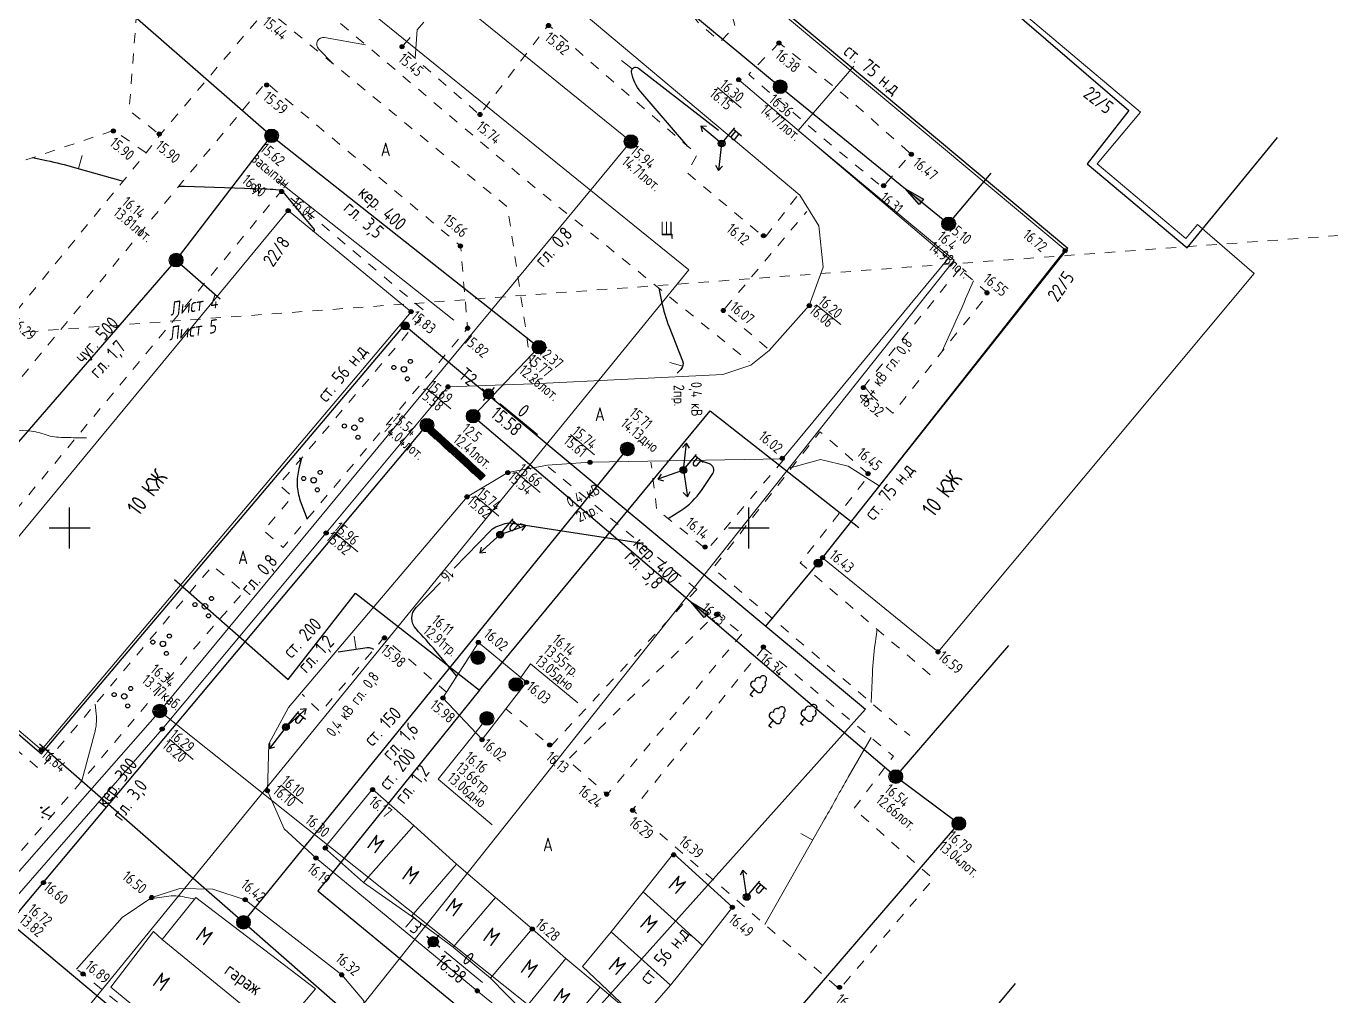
# Model space of a CAD drawing. Header units: metres. Extents: x -2 to 4153, y 0 to 2058.
# Drawn here: x 2688.8 to 2784.9, y 1821.8 to 1893.2 of the extents above; entities that cross this region are included whole.
import ezdxf
from ezdxf.enums import TextEntityAlignment as Align

# ---------------------------------------------------------------- set-up
doc = ezdxf.new("R2010")
doc.units = ezdxf.units.M
doc.linetypes.add('g5_01_5x1_5', pattern=[1.5, 0.75, -0.75])
for name, color, linetype, transparency in [('01_Геодезические пункты', 7, 'Continuous', 0.65), ('02_Сетка', 7, 'Continuous', 0.65), ('03_Здания и строения', 7, 'Continuous', 0.65), ('06_Инженерно-технические сооружения', 7, 'Continuous', 0.65), ('07_Объекты электропередачи', 7, 'Continuous', 0.65), ('10_Границы покрытий и угодий', 7, 'Continuous', 0.65), ('13_Растительность', 7, 'Continuous', 0.65), ('19_Горизонтали', 7, 'Continuous', 0.65), ('30_Канализация', 7, 'Continuous', 0.65), ('31_Водопровод', 7, 'Continuous', 0.65), ('32_Теплосеть', 7, 'Continuous', 0.65), ('33_Газопровод', 7, 'Continuous', 0.65), ('35_Телефон', 7, 'Continuous', 0.65), ('37_Кабель низкого напряжения', 7, 'Continuous', 0.65), ('44_Крышки колодцев', 7, 'Continuous', 0.65), ('61_Отметки высоты поверхности', 7, 'Continuous', 0.65)]:
    doc.layers.add(name, color=color, linetype=linetype, transparency=transparency)
doc.layers.add('rastr', color=7, linetype='Continuous')
doc.styles.add('LIKE11', font='GOST_0.TTF')
doc.styles.add('LIKE14', font='GOST_0.TTF')
doc.styles.add('LIKE17', font='GOST_0.TTF')
doc.styles.add('LIKE32', font='GOST_0.TTF')
doc.styles.add('LIKE36', font='GOST_0.TTF')
doc.styles.add('Line_GUGK', font='GOST_0.TTF')
doc.styles.add('pragmai.shx', font='GOST_0.TTF')
doc.styles.get("Standard").update_dxf_attribs({"font": '', "oblique": 15})
doc.styles.get('Standard').set_extended_font_data('GOST_type_A')
doc.linetypes.add('g5_119_3', pattern='A,4,-1,[31,GUGK_2005.shx,S=0.1,R=0,X=0,Y=0],4,[31,GUGK_2005.shx,S=0.1,R=180,X=0,Y=0],-1', length=10)
doc.linetypes.add('g5_121_g', pattern='A,4,-0.4,["Г",Line_GUGK,S=1,R=0,X=0,Y=-0.5],-1.2,12', length=17.6)
doc.linetypes.add('g5_121_t', pattern='A,4,-0.4,["Т",Line_GUGK,S=1,R=0,X=0,Y=-0.5],-1.2,12', length=17.6)
doc.linetypes.add('g5_122_g', pattern='A,1,-1,1.5,-0.4,["Г",Line_GUGK,S=1,R=0,X=0,Y=-0.5],-1.5,1.5,-1,4,-1,4,-1,3', length=20.9)
doc.linetypes.add('g5_122_k', pattern='A,1,-1,1.5,-0.4,["К",Line_GUGK,S=1,R=0,X=0,Y=-0.5],-1.5,1.5,-1,4,-1,4,-1,3', length=20.9)
doc.linetypes.add('g5_122_kl', pattern='A,1,-1,1.5,-0.4,["Кл",Line_GUGK,S=1,R=0,X=0,Y=-0.5],-2.4,1.5,-1,4,-1,4,-1,3', length=21.8)
doc.linetypes.add('g5_122_t', pattern='A,1,-1,1.5,-0.4,["Т",Line_GUGK,S=1,R=0,X=0,Y=-0.5],-1.5,1.5,-1,4,-1,4,-1,3', length=20.9)
doc.linetypes.add('g5_122_v', pattern='A,1,-1,1.5,-0.4,["В",Line_GUGK,S=1,R=0,X=0,Y=-0.5],-1.5,1.5,-1,4,-1,4,-1,3', length=20.9)
doc.linetypes.add('g5_133_t', pattern='A,2,[27,GUGK_2005.shx,S=0.4,R=0,X=0,Y=0],2,-1,2,[27,GUGK_2005.shx,S=0.4,R=0,X=0,Y=0],2,-1,2,[27,GUGK_2005.shx,S=0.4,R=0,X=0,Y=0],2,-0.1,["V",Line_GUGK,S=1,R=0,X=0,Y=-0.5],-1', length=15.1)
doc.linetypes.add('g5_386_1', pattern='A,0,-0.75,[39,GUGK_2005.shx,S=0.5,R=0,X=0.55,Y=0],-0.75', length=1.5)

# ---------------------------------------------------------------- blocks, each defined once
blk = doc.blocks.new('g5_115_1')
at = {"color": 0}
for points in [[(0, 0), (2, 0)], [(1.647, -0.252), (2, 0), (1.647, 0.252)]]:
    blk.add_lwpolyline(points, dxfattribs=at)
blk = doc.blocks.new('g5_416')
at = {"color": 0}
blk.add_lwpolyline([(0.362, 0.6), (0, 0), (-0.362, 0.6)], dxfattribs=at)
for centre in [(-0.362, 0), (0.362, 0)]:
    blk.add_circle(centre, 0.0375, dxfattribs=at)
blk = doc.blocks.new('g5_117kb')
h = blk.add_hatch(color=255)
h.paths.add_polyline_path([(0.037, 0.037), (0.461, 0.037, 0.367426), (0.037, 0.461)])
h.paths.add_polyline_path([(-0.038, 0.461, 0.367426), (-0.461, 0.037), (-0.038, 0.037)])
h.paths.add_polyline_path([(-0.038, -0.038), (-0.461, -0.038, 0.367426), (-0.038, -0.461)])
h.paths.add_polyline_path([(0.037, -0.461, 0.367426), (0.461, -0.038), (0.037, -0.038)])
at = {"color": 0}
for points in [[(-0.5, 0), (0.5, 0)], [(0, 0.5), (0, -0.5)]]:
    blk.add_lwpolyline(points, dxfattribs=at)
blk.add_circle((0, 0), 0.5, dxfattribs=at)
blk = doc.blocks.new('g5_330')
blk.add_hatch(color=0).paths.add_polyline_path([(0.15, 0, 1), (-0.15, 0, 1)])
at = {"color": 0}
blk.add_circle((0, 0), 0.15, dxfattribs=at)
blk = doc.blocks.new('g5_117sv')
h = blk.add_hatch(color=255)
h.paths.add_polyline_path([(-0.038, 0.461, 0.390634), (-0.463, 0, 0.11106), (-0.418, -0.198), (-0.038, 0.022)])
h.paths.add_polyline_path([(0.037, 0.022), (0.418, -0.198, 0.11106), (0.463, 0, 0.390634), (0.037, 0.461)])
h.paths.add_polyline_path([(-0.38, -0.263, 0.524447), (0.38, -0.263), (0, -0.043)])
at = {"color": 0}
for points in [[(0, 0.5), (0, 0)], [(0, 0), (-0.433, -0.25)], [(0.433, -0.25), (0, 0)]]:
    blk.add_lwpolyline(points, dxfattribs=at)
blk.add_circle((0, 0), 0.5, dxfattribs=at)
blk = doc.blocks.new('g5_121_7c')
h = blk.add_hatch(color=0)
edge = h.paths.add_edge_path()
edge.add_arc((0, 0), 0.3, 0, 360)
at = {"color": 0}
blk.add_circle((0, 0), 0.3, dxfattribs=at)
blk = doc.blocks.new('g5_110_1c')
h = blk.add_hatch(color=255)
edge = h.paths.add_edge_path()
edge.add_arc((0, 0), 0.212, 0, 360)
edge = h.paths.add_edge_path(flags=16)
edge.add_arc((0, 0), 0.0975, 0, 360)
h = blk.add_hatch(color=0)
edge = h.paths.add_edge_path()
edge.add_arc((0, 0), 0.06, 0, 360)
at = {"color": 0}
for p, q in [((0, 0.25), (0, 1.5)), ((0, 1.375), (0.75, 1.375))]:
    blk.add_line(p, q, dxfattribs=at)
blk.add_lwpolyline([(0.2, 1.375), (0.2, 0.932, 1.040016), (0.55, 0.932), (0.55, 1.375)], format="xyb", dxfattribs=at)
for radius in [0.25, 0.06]:
    blk.add_circle((0, 0), radius, dxfattribs=at)
blk = doc.blocks.new('g5_394')
at = {"color": 0}
for centre, radius in [((0, 0), 0.2), ((0, 0.75), 0.15), ((-0.65, -0.375), 0.15), ((0.65, -0.375), 0.15)]:
    blk.add_circle(centre, radius, dxfattribs=at)
blk = doc.blocks.new('g5_005_1')
h = blk.add_hatch(color=255)
edge = h.paths.add_edge_path()
edge.add_arc((0, 0), 0.338, 0, 360)
edge = h.paths.add_edge_path(flags=16)
edge.add_arc((0, 0), 0.1, 0, 360)
at = {"color": 0}
for p, q in [((-0.625, 0), (-0.375, 0)), ((0, 0.625), (0, 0.375)), ((0.375, 0), (0.625, 0)), ((0, -0.375), (0, -0.625))]:
    blk.add_line(p, q, dxfattribs=at)
for radius in [0.375, 0.0625]:
    blk.add_circle((0, 0), radius, dxfattribs=at)
blk = doc.blocks.new('g5_122_3')
blk.add_hatch(color=0).paths.add_polyline_path([(0, -0.25), (0, 0.25), (1.5, 0)])
at = {"color": 0}
blk.add_lwpolyline([(0, -0.25), (0, 0.25), (1.5, 0), (0, -0.25)], dxfattribs=at)
blk = doc.blocks.new('g5_117v')
h = blk.add_hatch(color=255)
h.paths.add_polyline_path([(-0.461, 0.037), (0.461, 0.037, 0.921954)])
h.paths.add_polyline_path([(0.461, -0.037), (-0.461, -0.037, 0.921954)])
at = {"color": 0}
blk.add_line((-0.5, 0), (0.5, 0), dxfattribs=at)
blk.add_circle((0, 0), 0.5, dxfattribs=at)
blk = doc.blocks.new('g5_128a')
h = blk.add_hatch(color=255)
h.paths.add_polyline_path([(-0.1625, 0.2125), (-0.3375, 0.2125), (-0.3375, -0.2125), (-0.1625, -0.2125)])
h.paths.add_polyline_path([(0.0875, 0.2125), (-0.0875, 0.2125), (-0.0875, -0.2125), (0.0875, -0.2125)])
h.paths.add_polyline_path([(0.3375, 0.2125), (0.1625, 0.2125), (0.1625, -0.2125), (0.3375, -0.2125)])
at = {"color": 0}
blk.add_lwpolyline([(-0.375, -0.25), (0.375, -0.25), (0.375, 0.25), (-0.375, 0.25)], close=True, dxfattribs=at)
for points in [[(-0.125, -0.25), (-0.125, 0.25)], [(0.125, -0.25), (0.125, 0.25)]]:
    blk.add_lwpolyline(points, dxfattribs=at)
blk = doc.blocks.new('g5_117kl')
h = blk.add_hatch(color=255)
h.paths.add_polyline_path([(0.418, 0.198, 0.633652), (-0.418, 0.198)])
h.paths.add_polyline_path([(-0.446, 0.122, 0.067116), (-0.463, 0, 0.067116), (-0.446, -0.122), (0.446, -0.122, 0.067116), (0.463, 0, 0.067116), (0.446, 0.122)])
h.paths.add_polyline_path([(-0.418, -0.198, 0.633652), (0.418, -0.198)])
at = {"color": 0}
for p, q in [((-0.474, 0.16), (0.474, 0.16)), ((-0.474, -0.16), (0.474, -0.16))]:
    blk.add_line(p, q, dxfattribs=at)
blk.add_circle((0, 0), 0.5, dxfattribs=at)
blk = doc.blocks.new('g5_367_1')
at = {"color": 0}
for points in [[(0, 0.497), (-0.257, 0.497)], [(0, 0.497), (0.257, 0.497)], [(0, 0), (0, 0.497)], [(0.25, 0), (0, 0)]]:
    blk.add_lwpolyline(points, dxfattribs=at)
for centre, start, end in [((-0.257, 0.747), 115.63459, 270), ((-0.197, 1.158), 97.94065, 227.81966), ((0, 1.5), 90, 202.24196), ((0, 1.5), 337.75804, 90), ((0.197, 1.158), 312.18034, 82.05935), ((0.257, 0.747), 270, 64.36541)]:
    blk.add_arc(centre, 0.25, start, end, dxfattribs=at)
blk = doc.blocks.new('g5_117t')
h = blk.add_hatch(color=255)
h.paths.add_polyline_path([(-0.038, -0.038), (-0.461, -0.038, 0.367426), (-0.038, -0.461)])
h.paths.add_polyline_path([(0.037, -0.461, 0.367426), (0.461, -0.038), (0.037, -0.038)])
h.paths.add_polyline_path([(0.461, 0.037, 0.921954), (-0.461, 0.037)])
at = {"color": 0}
for points in [[(-0.5, 0), (0.5, 0)], [(0, -0.5), (0, 0)]]:
    blk.add_lwpolyline(points, dxfattribs=at)
blk.add_circle((0, 0), 0.5, dxfattribs=at)
blk = doc.blocks.new('g_scratch')
at = {"color": 0, "linetype": 'ByBlock', "lineweight": 15}
blk.add_line((0, 0), (1, 0), dxfattribs=at)
blk = doc.blocks.new('g5_012')
at = {"color": 92}
for points in [[(0, -1.5), (0, 1.5)], [(-1.5, 0), (1.5, 0)]]:
    blk.add_lwpolyline(points, dxfattribs=at)

msp = doc.modelspace()

# ---------------------------------------------------------------- linework, layer by layer
at = {"color": 7, "linetype": 'Continuous', "lineweight": 5, "flags": 128}
for points in [[(2729.433, 1843.392), (2725.955, 1846.26), (2725.163, 1845.147)], [(2723.144, 1834.408), (2719.15, 1837.777), (2722.433, 1841.851)]]:
    msp.add_lwpolyline(points, dxfattribs=at)
at = {"layer": '01_Геодезические пункты', "color": 7, "lineweight": 20, "flags": 128}
for points in [[(2726.463, 1863.138), (2723.705, 1865.438)], [(2722.416, 1822.788), (2719.634, 1825.104)]]:
    msp.add_lwpolyline(points, dxfattribs=at)
at = {"layer": '03_Здания и строения', "color": 7, "linetype": 'Continuous', "lineweight": 20, "flags": 128}
for points in [[(2737.995, 1899.606), (2765.31, 1876.744), (2747.461, 1854.08), (2755.957, 1847.145), (2779.224, 1874.998), (2775.062, 1878.6), (2774.187, 1877.572), (2767.662, 1883.078), (2770.852, 1886.88), (2745.358, 1908.377), (2737.995, 1899.606)], [(2708.114, 1879.638), (2681.342, 1847.259), (2689.946, 1839.928), (2717.162, 1872.192), (2708.114, 1879.638)], [(2710.786, 1832.718), (2714.335, 1837.043), (2717.357, 1834.349), (2720.507, 1831.521), (2723.384, 1829.046), (2726.088, 1826.745), (2728.552, 1824.57), (2731.079, 1822.467), (2733.959, 1820.025)], [(2713.659, 1830.163), (2717.357, 1834.349)], [(2725.4, 1820.694), (2723.013, 1823.115), (2720.25, 1825.4), (2717.183, 1827.672), (2713.659, 1830.163), (2710.786, 1832.718)], [(2733.959, 1820.025), (2734.754, 1820.879), (2736.261, 1822.611), (2738.617, 1825.527), (2740.822, 1828.352), (2736.491, 1832.298), (2734.243, 1829.473), (2731.889, 1826.528), (2729.773, 1823.973), (2733.959, 1820.025)], [(2720.507, 1831.521), (2717.183, 1827.672)], [(2698.843, 1825.974), (2701.317, 1829.057), (2710.123, 1822.334), (2707.337, 1819.023)], [(2720.25, 1825.4), (2723.384, 1829.046)], [(2738.617, 1825.527), (2734.243, 1829.473)], [(2709.991, 1816.674), (2707.337, 1819.023), (2698.843, 1825.974), (2698.201, 1826.559), (2695.052, 1822.447), (2706.704, 1812.864), (2709.991, 1816.674)], [(2726.088, 1826.745), (2723.013, 1823.115)], [(2731.889, 1826.528), (2736.261, 1822.611)], [(2728.552, 1824.57), (2725.4, 1820.694)], [(2727.656, 1818.373), (2731.079, 1822.467)]]:
    msp.add_lwpolyline(points, dxfattribs=at)
at = {"layer": '06_Инженерно-технические сооружения', "color": 7, "linetype": 'Continuous', "lineweight": 20, "flags": 128}
msp.add_lwpolyline([(2722.116, 1847.841), (2719.776, 1844.165), (2719.51, 1843.748), (2722.392, 1840.682), (2724.14, 1842.941), (2725.659, 1844.905), (2722.116, 1847.841)], dxfattribs=at)
at = {"layer": '10_Границы покрытий и угодий', "color": 7, "linetype": 'Continuous', "lineweight": 20, "flags": 128}
for points in [[(2658.796, 1923.219), (2662.381, 1925.39), (2665.93, 1925.898), (2667.774, 1925.358), (2685.695, 1910.256), (2690.905, 1916.73), (2693.657, 1918.958), (2697.779, 1919.605), (2700.978, 1918.156), (2714.327, 1907.094), (2724.552, 1898.622), (2745.774, 1880.767), (2747.179, 1878.501), (2747.496, 1875.465), (2746.48, 1872.641)], [(2741.283, 1889.267), (2756.721, 1876.13), (2744.5, 1861.363), (2730.341, 1861.103)], [(2687.017, 1827.865), (2698.841, 1841.46), (2710.914, 1855.897), (2719.877, 1866.657), (2726.136, 1866.888), (2740.111, 1867.568), (2742.176, 1868.256), (2743.527, 1869.327), (2746.48, 1872.641)], [(2730.341, 1861.103), (2727.207, 1860.888), (2724.288, 1860.343), (2721.281, 1858.556), (2708.134, 1843.046), (2706.681, 1840.369), (2706.604, 1836.902), (2707.828, 1834.123), (2710.165, 1831.961), (2722.033, 1822.187), (2729.168, 1816.358), (2737.916, 1809.342), (2740.656, 1808.131), (2742.286, 1808.01), (2745.567, 1808.526), (2748.518, 1810.566), (2751.699, 1814.348)], [(2712.06, 1823.366), (2704.951, 1828.892), (2702.562, 1829.668), (2700.153, 1829.729), (2698.07, 1829.055), (2695.886, 1827.585), (2692.533, 1823.793)], [(2712.744, 1815.581), (2713.844, 1818.896), (2713.69, 1821.448), (2712.06, 1823.366)]]:
    msp.add_lwpolyline(points, dxfattribs=at)
at = {"layer": '10_Границы покрытий и угодий', "color": 7, "linetype": 'g5_01_5x1_5', "lineweight": 20, "flags": 128}
for points in [[(2678.769, 1891.119), (2678.769, 1891.119), (2680.292, 1899.048), (2688.233, 1902.055), (2689.414, 1902.631), (2690.846, 1903.538), (2696.649, 1910.6), (2695.267, 1919.112), (2696.517, 1919.315), (2698.735, 1908.792), (2703.811, 1904.766), (2713.36, 1907.722), (2714.6, 1906.688), (2704.687, 1903.402), (2699.7, 1897.546), (2695.639, 1901.467), (2693.994, 1899.261), (2697.144, 1896.566), (2696.409, 1887.009), (2698.692, 1885.217)], [(2681.523, 1913.586), (2675.535, 1906.371), (2667.88, 1896.826), (2659.805, 1886.837), (2653.271, 1878.576), (2661.112, 1872.228), (2672.361, 1862.893), (2679.689, 1856.825), (2686.177, 1864.573), (2692.571, 1872.321), (2700.366, 1881.796), (2706.481, 1889.078), (2720.81, 1877.036), (2721.324, 1870.968), (2714.314, 1862.619), (2707.75, 1854.834), (2706.306, 1856.068), (2708.432, 1858.588), (2707.435, 1859.455), (2718.246, 1872.165), (2707.639, 1881.118), (2681.194, 1849.304), (2674.374, 1854.828), (2663.242, 1863.649), (2654.456, 1870.826), (2648.189, 1875.832), (2642.693, 1880.102), (2646.614, 1885.108), (2649.24, 1882.938), (2654.421, 1889.414), (2660.407, 1896.311), (2665.798, 1902.752), (2671.259, 1909.088), (2670.243, 1909.943)], [(2745.562, 1880.677), (2743.2, 1877.632), (2737.47, 1882.432), (2738.237, 1883.746), (2727.258, 1893.301), (2722.217, 1886.685), (2716.493, 1891.7), (2720.589, 1896.294), (2712.66, 1903.252), (2707.777, 1896.951), (2725.753, 1881.767), (2742.062, 1868.503)], [(2737.995, 1899.606), (2737.16, 1898.328), (2737.01, 1896.243), (2737.612, 1894.332), (2738.376, 1893.407), (2739.941, 1892.063), (2741.004, 1893.245), (2740.34, 1895.755), (2741.269, 1896.866)], [(2688.118, 1872.241), (2688.118, 1872.241), (2697.668, 1883.878), (2698.692, 1885.217), (2706.529, 1894.472), (2724.275, 1879.885), (2726.168, 1867.048)], [(2744.253, 1891.99), (2742.023, 1889.656), (2747.345, 1885.091), (2751.887, 1881.337), (2753.935, 1883.831), (2749.13, 1888.084), (2744.253, 1891.99)], [(2697.668, 1883.878), (2695.289, 1885.539), (2686.082, 1882.458), (2682.687, 1885.014), (2681.146, 1882.983), (2683.142, 1881.268), (2680.691, 1878.222), (2688.118, 1872.241)], [(2743.383, 1869.499), (2740.147, 1872.28), (2746.29, 1879.577)], [(2757.532, 1875.35), (2750.417, 1866.581), (2752.622, 1864.717), (2759.658, 1873.513), (2757.532, 1875.35)], [(2755.381, 1845.446), (2745.818, 1853.692), (2750.911, 1860.177), (2747.262, 1863.354), (2739.392, 1853.314), (2745.161, 1848.415), (2753.867, 1840.98)], [(2738.201, 1851.742), (2727.25, 1860.78)], [(2744.564, 1861.271), (2738.965, 1854.654), (2735.25, 1857.63), (2734.822, 1861.121)], [(2685.537, 1829.116), (2692.626, 1837.281), (2701.553, 1847.818), (2704.843, 1851.563), (2702.548, 1853.495), (2689.836, 1838.482), (2681.33, 1845.728), (2674.873, 1837.795)], [(2738.201, 1851.742), (2727.452, 1840.199), (2724.14, 1842.941), (2725.659, 1844.905), (2722.116, 1847.841), (2719.776, 1844.165), (2715.166, 1848.19), (2710.502, 1842.705), (2709.14, 1844.028)], [(2741.521, 1848.451), (2731.603, 1836.637), (2728.682, 1839.174), (2739.65, 1849.988), (2741.521, 1848.451)], [(2743.11, 1847.451), (2752.668, 1839.464), (2749.764, 1835.603), (2755.607, 1830.41), (2748.705, 1822.312), (2733.466, 1835.501), (2743.11, 1847.451)], [(2712.744, 1815.581), (2706.176, 1812.584), (2693.017, 1823.43), (2692.533, 1823.793)]]:
    msp.add_lwpolyline(points, dxfattribs=at)
at = {"layer": '13_Растительность', "color": 92, "linetype": 'g5_386_1', "lineweight": 20, "flags": 128}
msp.add_lwpolyline([(2720.323, 1871.562), (2707.391, 1881.797)], dxfattribs=at)
at = {"layer": '19_Горизонтали', "color": 32, "linetype": 'Continuous', "lineweight": 20, "flags": 128}
for points, elevation in [([(2713.82, 1891.846), (2710.793, 1892.376, 0.726145), (2710.355, 1891.551), (2711.403, 1890.465)], 15.5), ([(2756.244, 1869.244), (2756.831, 1870.538, 0.003774), (2757.985, 1873.134), (2758.562, 1874.46)], 16.5), ([(2693.268, 1862.91), (2692.885, 1862.908, -0.006603), (2692.118, 1862.916), (2691.379, 1862.934, -0.082107), (2690.143, 1863.168), (2690.143, 1863.168, 0.072477), (2688.908, 1863.427), (2685.934, 1863.611, -0.302818), (2685.896, 1863.64), (2685.896, 1863.64, 0.147853), (2685.864, 1863.684), (2685.863, 1863.685, 0.161936), (2685.809, 1863.704), (2685.451, 1863.707)], 16.5), ([(2751.464, 1848.823), (2751.318, 1847.746, 0.022605), (2751.124, 1845.582), (2751.027, 1843.405)], 16.5), ([(2692.929, 1837.639), (2693.864, 1841.133, 0.088539), (2693.987, 1842.573), (2693.919, 1843.304)], 16.5), ([(2751.032, 1840.831), (2749.342, 1837.909, 0.005037), (2748.472, 1836.367), (2748.472, 1836.367, -0.002782), (2747.608, 1834.822), (2743.214, 1827.063)], 16.5), ([(2701.208, 1828.921), (2701.195, 1828.935, 0.16151), (2701.164, 1828.953), (2700.515, 1829.091, 0.08761), (2699.171, 1829.137), (2698.265, 1829.008, 0.071793), (2697.899, 1828.902), (2697.724, 1828.822)], 16.5)]:
    msp.add_lwpolyline(points, format="xyb", dxfattribs=dict(at, elevation=elevation))
at = {"layer": '19_Горизонтали', "color": 32, "linetype": 'Continuous', "lineweight": 20, "elevation": 15.5, "flags": 128}
msp.add_lwpolyline([(2717.471, 1890.843), (2717.616, 1892.959)], dxfattribs=at)
at = {"layer": '19_Горизонтали', "color": 32, "linetype": 'Continuous', "lineweight": 30, "elevation": 16, "flags": 128}
for points in [[(2737.53, 1884.362), (2734.078, 1888.381, -0.1328), (2733.39, 1889.821), (2733.39, 1889.821, -0.688861), (2733.894, 1890.127), (2739.786, 1885.549)], [(2689.296, 1883.534), (2690.335, 1883.32, -0.018166), (2692.396, 1882.819), (2695.97, 1881.809)], [(2709.915, 1878.156), (2710.018, 1878.157, 0.632364), (2710.055, 1878.237), (2707.742, 1881.024, -0.043239), (2707.707, 1881.075), (2707.707, 1881.075, 0.101622), (2707.666, 1881.121), (2707.663, 1881.123, 0.146732), (2707.6, 1881.146), (2707.211, 1881.171, 0.007304), (2706.363, 1881.212), (2700.474, 1881.411, 0.00783), (2700.193, 1881.416), (2700.053, 1881.416)], [(2735.41, 1873.912), (2735.603, 1872.951, 0.044539), (2736.157, 1871.077), (2737.149, 1868.565, -0.29873), (2737.018, 1867.935), (2736.746, 1867.663)], [(2708.927, 1861.409), (2709.006, 1861.402, -0.460395), (2709.066, 1861.318), (2708.903, 1860.657, 0.068878), (2708.777, 1859.451), (2708.777, 1859.451, 0.079637), (2709.008, 1858.263), (2709.503, 1856.913)], [(2736.094, 1856.954), (2737.011, 1857.542, 0.102486), (2738.536, 1859.035), (2739.371, 1860.277, 0.494077), (2739.133, 1860.982), (2738.553, 1861.179)], [(2720.344, 1853.3), (2723.054, 1856.098, -0.114744), (2723.534, 1856.407), (2723.544, 1856.411, -0.010678), (2724.079, 1856.59), (2724.079, 1856.59, -0.114082), (2724.628, 1856.631), (2734.032, 1855.182)], [(2720.539, 1845.364), (2718.985, 1847.2, 0.012711), (2717.532, 1848.83), (2717.532, 1848.83, -0.400309), (2717.544, 1850.411), (2719.321, 1852.244)], [(2714.428, 1847.323), (2714.264, 1847.388, 0.129879), (2713.925, 1847.429), (2711.803, 1847.134)]]:
    msp.add_lwpolyline(points, format="xyb", dxfattribs=at)
at = {"layer": '30_Канализация', "color": 32, "linetype": 'g5_122_k', "lineweight": 30, "flags": 128}
for points in [[(2656.538, 1866.179), (2659.526, 1870.089), (2650.095, 1878.437), (2655.308, 1886.527), (2665.239, 1898.583), (2674.321, 1911.158), (2675.361, 1912.684), (2679.173, 1916.236), (2681.025, 1918.091), (2691.359, 1928.733), (2695.139, 1929.831), (2702.081, 1924.072), (2714.541, 1913.921), (2726.996, 1903.173), (2744.335, 1888.751), (2756.73, 1878.662), (2759.877, 1882.381)], [(2675.361, 1912.684), (2706.897, 1885.137), (2726.577, 1869.579), (2721.732, 1864.5), (2752.843, 1837.961), (2757.485, 1834.508)], [(2699.867, 1875.989), (2706.897, 1885.137)], [(2683.191, 1856.743), (2699.867, 1875.989), (2703.109, 1873.128)], [(2752.843, 1837.961), (2761.156, 1847.61)], [(2679.185, 1778.554), (2693.63, 1795.36), (2697.689, 1793.655), (2715.302, 1812.832), (2729.142, 1801.607), (2757.485, 1834.508)]]:
    msp.add_lwpolyline(points, dxfattribs=at)
at = {"layer": '30_Канализация', "color": 32, "linetype": 'g5_122_kl', "lineweight": 30, "flags": 128}
for points in [[(2687.637, 1827.219), (2718.331, 1863.837)], [(2687.637, 1827.219), (2708.94, 1809.361)]]:
    msp.add_lwpolyline(points, dxfattribs=at)
at = {"layer": '31_Водопровод', "color": 4, "linetype": 'g5_122_v', "lineweight": 30, "flags": 128}
for points in [[(2689.816, 1840.367), (2704.828, 1827.234), (2733.084, 1862.084)], [(2704.828, 1827.234), (2737.541, 1798.574), (2747.59, 1809.844), (2754.659, 1814.306), (2761.652, 1822.718)]]:
    msp.add_lwpolyline(points, dxfattribs=at)
at = {"layer": '32_Теплосеть', "color": 5, "linetype": 'g5_122_t', "lineweight": 30, "flags": 128}
msp.add_lwpolyline([(2699.748, 1852.474), (2708.117, 1845.103), (2713.077, 1851.476), (2722.194, 1844.327), (2739.18, 1864.888), (2750.126, 1856.298)], dxfattribs=at)
at = {"layer": '32_Теплосеть', "color": 5, "linetype": 'g5_121_t', "lineweight": 30, "flags": 128}
msp.add_lwpolyline([(2722.194, 1844.327), (2710.291, 1829.549), (2764.271, 1785.036), (2769.213, 1790.777)], dxfattribs=at)
at = {"layer": '33_Газопровод', "color": 132, "linetype": 'g5_121_g', "lineweight": 30, "flags": 128}
for points in [[(2747.135, 1853.679), (2747.461, 1854.08), (2765.498, 1876.851), (2738.377, 1899.581), (2745.399, 1908.197), (2770.002, 1887.009), (2766.939, 1883.08), (2774.288, 1876.904), (2780.945, 1885.02)], [(2671.901, 1839.836), (2674.104, 1838.143), (2681.369, 1846.982), (2689.957, 1839.643), (2716.671, 1871.198)]]:
    msp.add_lwpolyline(points, dxfattribs=at)
at = {"layer": '33_Газопровод', "color": 132, "linetype": 'g5_122_g', "lineweight": 30, "flags": 128}
for points in [[(2716.671, 1871.198), (2750.62, 1842.931)], [(2743.288, 1849.036), (2747.135, 1853.679)], [(2712.557, 1800.437), (2750.62, 1842.931)]]:
    msp.add_lwpolyline(points, dxfattribs=at)
at = {"layer": '35_Телефон', "color": 6, "linetype": 'g5_133_t', "lineweight": 20, "flags": 128}
for points in [[(2717.327, 1897.732), (2733.348, 1884.718), (2698.664, 1842.789), (2687.456, 1830.004), (2676.277, 1833.712)], [(2698.664, 1842.789), (2753.139, 1799.328), (2758.936, 1806.448)]]:
    msp.add_lwpolyline(points, dxfattribs=at)
at = {"layer": '37_Кабель низкого напряжения', "color": 1, "linetype": 'g5_119_3', "lineweight": 20, "flags": 128}
for points in [[(2709.163, 1924.267), (2696.502, 1908.58), (2737.612, 1875.269), (2688.064, 1814.474), (2693.037, 1810.512)], [(2699.039, 1802.785), (2757.131, 1875.979), (2745.658, 1885.544), (2749.748, 1890.274)], [(2751.625, 1859.368), (2749.334, 1860.822), (2747.305, 1861.299), (2744.989, 1860.68)]]:
    msp.add_lwpolyline(points, dxfattribs=at)
at = {"layer": '61_Отметки высоты поверхности', "color": 7, "linetype": 'Continuous', "lineweight": 5, "flags": 128}
for points in [[(2739.72, 1888.69), (2741.469, 1887.194)], [(2746.993, 1872.687), (2748.796, 1871.25)], [(2718.331, 1866.536), (2720.08, 1865.041)], [(2728.906, 1863.141), (2730.655, 1861.646)], [(2724.912, 1860.383), (2726.661, 1858.888)], [(2721.877, 1858.632), (2723.626, 1857.137)], [(2711.485, 1855.994), (2713.234, 1854.499)], [(2699.373, 1840.715), (2701.123, 1839.22)], [(2707.568, 1837.33), (2709.199, 1835.974)]]:
    msp.add_lwpolyline(points, dxfattribs=at)
at = {"layer": 'rastr', "color": 5, "linetype": 'g5_01_5x1_5', "lineweight": 20, "flags": 128}
msp.add_lwpolyline([(2627.623, 1866.212), (2792.724, 1878.331)], dxfattribs=at)

# ---------------------------------------------------------------- block references
at = {"layer": '01_Геодезические пункты', "color": 7, "linetype": 'Continuous', "lineweight": 20}
for p, rotation in [((2722.868, 1866.135, 15.579), 320.1837874390728), ((2718.797, 1825.801, 16.384), 320.2244407250127)]:
    msp.add_blockref('g5_005_1', p, dxfattribs=dict(at, rotation=rotation))
at = {"layer": '02_Сетка', "color": 92, "linetype": 'Continuous', "lineweight": 15, "ltscale": 0.5}
for p in [(2692.029, 1856.265), (2742.029, 1856.265)]:
    msp.add_blockref('g5_012', p, dxfattribs=at)
at = {"layer": '06_Инженерно-технические сооружения', "color": 7, "linetype": 'Continuous', "lineweight": 20}
for p, rotation in [((2718.832, 1863.251, 15.543), 136.1822775827436), ((2719.373, 1862.767, 15.543), 136.1822777777778), ((2719.922, 1862.261, 15.543), 136.1822777777778), ((2720.515, 1861.75, 15.532), 136.1822777777778), ((2721.067, 1861.241, 15.491), 136.1822777777778), ((2721.621, 1860.729, 15.504), 136.1822777777778), ((2722.18, 1860.216, 15.496), 136.1822777777778)]:
    msp.add_blockref('g5_128a', p, dxfattribs=dict(at, rotation=rotation))
at = {"layer": '07_Объекты электропередачи', "color": 7, "linetype": 'Continuous', "lineweight": 20}
for name, p, rotation in [('g5_115_1', (2740.025, 1884.575, 16.191), 140.3380663855544), ('g5_110_1c', (2740.025, 1884.575, 16.191), 320.1837874390728), ('g5_115_1', (2740.025, 1884.575, 16.191), 263.3256764300922), ('g5_115_1', (2737.211, 1860.534, 15.901), 83.32569191170344), ('g5_110_1c', (2737.211, 1860.534, 15.901), 320.1837874390728), ('g5_115_1', (2737.211, 1860.534, 15.901), 199.4144898756374), ('g5_115_1', (2737.211, 1860.534, 15.901), 278.4281535907176), ('g5_110_1c', (2723.716, 1855.778, 16.066), 320.2244407250127), ('g5_115_1', (2723.716, 1855.778, 16.066), 221.9448933812999), ('g5_115_1', (2723.716, 1855.778, 16.066), 19.41448486668109), ('g5_110_1c', (2707.947, 1841.607, 16.122), 320.2655211251469), ('g5_115_1', (2707.947, 1841.607, 16.122), 41.94488837234365), ('g5_115_1', (2707.947, 1841.607, 16.122), 232.5105949706627), ('g5_115_1', (2741.869, 1829.101, 16.465), 98.42815541195037), ('g5_110_1c', (2741.869, 1829.101), 320.2655211251469)]:
    msp.add_blockref(name, p, dxfattribs=dict(at, rotation=rotation))
at = {"layer": '13_Растительность', "color": 92, "linetype": 'Continuous', "lineweight": 20, "rotation": 320.2655211251469}
for name, p in [('g5_394', (2716.631, 1867.954)), ('g5_394', (2712.997, 1863.65)), ('g5_394', (2709.995, 1859.781)), ('g5_394', (2701.991, 1850.499)), ('g5_394', (2698.89, 1847.732)), ('g5_367_1', (2742.128, 1843.988)), ('g5_394', (2696.047, 1843.87)), ('g5_367_1', (2743.498, 1841.705)), ('g5_367_1', (2745.839, 1841.876))]:
    msp.add_blockref(name, p, dxfattribs=at)
at = {"layer": '13_Растительность', "color": 92, "linetype": 'Continuous', "lineweight": 20, "ltscale": 0.5, "rotation": 277.5631784342272}
msp.add_blockref('g5_416', (2689.992, 1835.312), dxfattribs=at)
at = {"layer": '19_Горизонтали', "color": 32, "linetype": 'Continuous', "lineweight": -3}
for p, rotation in [((2733.449, 1890.065, 16), 142.0174323175422), ((2692.686, 1882.737, 16), 74.23365827728429), ((2737.167, 1868.192, 16), 164.9582072489174), ((2713.121, 1847.317, 16), 97.90471020452816), ((2746.737, 1833.285, 16.5), 150.4781788877337)]:
    msp.add_blockref('g_scratch', p, dxfattribs=dict(at, rotation=rotation))
at = {"layer": '30_Канализация', "color": 7, "linetype": 'Continuous', "lineweight": 20}
for name, p, rotation in [('g5_122_3', (2754.731, 1880.289), 140.8579120832841), ('g5_121_7c', (2747.135, 1853.679), 50.35118467447186), ('g5_122_3', (2738.898, 1849.857), 139.5351230071061)]:
    msp.add_blockref(name, p, dxfattribs=dict(at, rotation=rotation))
at = {"layer": '33_Газопровод', "color": 7, "linetype": 'Continuous', "lineweight": 20, "rotation": 140.2184697731875}
msp.add_blockref('g5_121_7c', (2716.726, 1871.152), dxfattribs=at)
at = {"layer": '44_Крышки колодцев', "color": 7, "linetype": 'Continuous', "lineweight": 20}
for name, p, rotation in [('g5_117kb', (2744.335, 1888.751, 16.356), 320.1837874390728), ('g5_117kb', (2706.897, 1885.137, 15.62), 320.2248951599636), ('g5_117sv', (2733.348, 1884.718, 15.936), 320.1837874390728), ('g5_117kb', (2756.73, 1878.662, 16.398), 320.1837874390728), ('g5_117kb', (2699.867, 1875.989, 16.144), 320.2244407250127), ('g5_117kb', (2726.577, 1869.579, 15.766), 320.1837874390728), ('g5_117kl', (2718.331, 1863.837, 15.545), 320.2244407250127), ('g5_117kb', (2721.732, 1864.5, 12.504), 320.2244407250127), ('g5_117v', (2733.084, 1862.084, 15.706), 320.1837874390728), ('g5_117t', (2722.088, 1846.716, 16.106), 320.2244407250127), ('g5_117t', (2724.873, 1844.739, 16.145), 320.2244407250127), ('g5_117sv', (2698.664, 1842.789, 16.341), 320.2244407250127), ('g5_117t', (2722.746, 1842.241, 16.157), 320.2244407250127), ('g5_117kb', (2752.843, 1837.961, 16.538), 320.2244407250127), ('g5_117kb', (2757.485, 1834.508, 16.791), 320.2244407250127), ('g5_117v', (2704.828, 1827.234), 320.2655211251469)]:
    msp.add_blockref(name, p, dxfattribs=dict(at, rotation=rotation))
at = {"layer": '61_Отметки высоты поверхности', "color": 7, "linetype": 'Continuous', "lineweight": 20}
for p, rotation in [((2727.278, 1893.265), 320.1837874390728), ((2716.5, 1891.697), 320.1837874390728), ((2744.242, 1891.973), 320.1837874390728), ((2741.283, 1889.267, 16.146), 320.1837874390728), ((2706.539, 1888.887), 320.1837874390728), ((2722.238, 1886.713), 320.1837874390728), ((2695.25, 1885.502), 320.1837874390728), ((2698.625, 1885.28), 320.1837874390728), ((2753.988, 1883.784), 320.1837874390728), ((2751.954, 1881.468), 320.1837874390728), ((2707.639, 1881.042), 320.1837874390728), ((2708.114, 1879.638, 16.042), 320.1837874390728), ((2756.724, 1878.659, 15.097), 320.1837874390728), ((2743.107, 1877.781), 320.1837874390728), ((2720.793, 1877.034), 320.1837874390728), ((2765.31, 1876.691), 320.1837874390728), ((2759.554, 1873.581), 320.1837874390728), ((2717.162, 1872.192, 15.831), 320.1837874390728), ((2740.147, 1872.28), 320.1837874390728), ((2746.48, 1872.641, 16.061), 320.1837874390728), ((2721.33, 1870.98), 320.1837874390728), ((2726.58, 1869.568, 12.366), 320.1837874390728), ((2719.877, 1866.657, 15.585), 320.1837874390728), ((2750.459, 1866.6), 320.1837874390728), ((2744.488, 1861.4), 320.1837874390728), ((2724.288, 1860.343, 15.537), 320.2244407250127), ((2730.341, 1861.103, 15.611), 320.1837874390728), ((2750.803, 1860.264), 320.1837874390728), ((2721.281, 1858.556, 15.621), 320.2244407250127), ((2710.914, 1855.897, 15.821), 320.2244407250127), ((2738.809, 1854.86), 320.1837874390728), ((2747.461, 1854.08, 16.426), 320.1837874390728), ((2739.661, 1849.914), 320.1837874390728), ((2715.205, 1848.179), 320.1837874390728), ((2722.116, 1847.841, 16.019), 320.2244407250127), ((2743.102, 1847.502), 320.1837874390728), ((2755.957, 1847.145, 16.588), 320.1837874390728), ((2725.659, 1844.905, 16.028), 320.2244407250127), ((2719.51, 1843.748, 15.979), 320.2244407250127), ((2722.767, 1842.24, 13.056), 320.2244407250127), ((2698.841, 1841.46, 16.199), 320.2244407250127), ((2722.392, 1840.682, 16.02), 320.2244407250127), ((2727.359, 1840.292), 320.1837874390728), ((2689.946, 1839.928, 16.638), 320.2244407250127), ((2706.591, 1836.92), 320.1837874390728), ((2714.329, 1837.004), 320.1837874390728), ((2731.567, 1836.666), 320.1837874390728), ((2733.477, 1835.482), 320.1837874390728), ((2710.849, 1832.704), 320.1837874390728), ((2710.165, 1831.961, 16.193), 320.2244407250127), ((2736.493, 1832.198), 320.1837874390728), ((2690.108, 1830.159, 16.597), 320.2244407250127), ((2698.07, 1829.055), 320.1837874390728), ((2704.951, 1828.892), 320.1837874390728), ((2740.813, 1828.332), 320.1837874390728), ((2726.088, 1826.745), 320.1837874390728), ((2693.017, 1823.43, 16.891), 320.2244407250127), ((2712.06, 1823.366, 16.315), 320.2244407250127), ((2722.033, 1822.187, 16.239), 320.2244407250127), ((2748.704, 1822.44), 320.1837874390728)]:
    msp.add_blockref('g5_330', p, dxfattribs=dict(at, rotation=rotation))

# ---------------------------------------------------------------- texts
at = {"color": 7, "linetype": 'Continuous', "lineweight": 15, "ltscale": 0.5, "style": 'LIKE11'}
for s, rotation, p in [('16.36', 320.18378, (2743.438, 1887.676)), ('14.77лот.', 320.18378, (2742.798, 1886.908)), ('15.62', 320.2249, (2706.002, 1884.061)), ('засыпан', 320.2249, (2705.362, 1883.293)), ('14.71лот.', 320.18378, (2732.604, 1883.121)), ('15.94', 320.18378, (2733.245, 1883.889)), ('13.81лот.', 320.22443, (2695.177, 1879.362)), ('16.14', 320.22443, (2695.817, 1880.13)), ('16.4', 320.18378, (2755.834, 1877.587)), ('14.98лот.', 320.18378, (2755.194, 1876.819)), ('12.26лот.', 320.18378, (2725.04, 1867.736)), ('15.77', 320.18378, (2725.68, 1868.504)), ('15.54', 320.22443, (2715.698, 1864.208)), ('15.71', 320.18378, (2733.163, 1864.597)), ('14.04лот.', 320.22443, (2715.058, 1863.439)), ('12.5', 320.22443, (2720.836, 1863.424)), ('14.13дно', 320.18378, (2732.522, 1863.829)), ('12.41лот.', 320.22443, (2720.197, 1862.655)), ('12.91тр.', 320.22443, (2717.981, 1848.568)), ('16.11', 320.22443, (2718.621, 1849.336)), ('16.14', 320.22443, (2727.483, 1847.913)), ('13.55тр.', 320.22443, (2726.843, 1847.145)), ('16.34', 320.22443, (2697.908, 1845.709)), ('13.05дно', 320.22443, (2726.203, 1846.376)), ('13.77каб.', 320.22443, (2697.268, 1844.94)), ('16.16', 320.22443, (2721.03, 1839.271)), ('13.66тр.', 320.22443, (2720.39, 1838.502)), ('13.06дно', 320.22443, (2719.75, 1837.734)), ('12.66лот.', 320.22443, (2751.308, 1836.117)), ('16.54', 320.22443, (2751.947, 1836.885)), ('16.79', 320.22443, (2756.589, 1833.432)), ('13.04лот.', 320.22443, (2755.949, 1832.663)), ('16.72', 320.22443, (2688.891, 1828.063)), ('13.82', 320.22443, (2688.251, 1827.295))]:
    msp.add_text(s, height=0.8, rotation=rotation, dxfattribs=at).set_placement(p)
at = {"layer": '01_Геодезические пункты', "color": 7, "linetype": 'Continuous', "lineweight": 20, "ltscale": 0.5, "style": 'LIKE36'}
for s, rotation, p in [('T2', 320.18378, (2720.581, 1867.391)), ('0', 320.18378, (2724.914, 1864.689)), ('15.58', 320.18378, (2722.942, 1864.511)), ('T3', 320.22443, (2716.509, 1827.055)), ('0', 320.22443, (2720.855, 1824.348)), ('16.38', 320.22443, (2718.872, 1824.177))]:
    msp.add_text(s, height=1, rotation=rotation, dxfattribs=at).set_placement(p)
at = {"layer": '03_Здания и строения', "color": 7, "linetype": 'Continuous', "lineweight": 15}
for s, height, rotation, style, p in [('22/5', 1, 321.95485, 'LIKE36', (2766.571, 1888.074)), ('22/8', 1, 54.92379, 'LIKE36', (2707, 1875.413)), ('22/5', 1, 54.92379, 'LIKE36', (2764.748, 1872.845)), ('10 КЖ', 1.2, 52.99652, 'LIKE14', (2697.121, 1857.085)), ('10 КЖ', 1.2, 52.99652, 'LIKE14', (2755.631, 1856.987)), ('М', 1.2, 324.10283, 'LIKE14', (2713.835, 1832.791)), ('М', 1.2, 324.10283, 'LIKE14', (2716.403, 1830.491)), ('М', 1.2, 319.68077, 'LIKE14', (2736.013, 1829.845)), ('М', 1.2, 324.10283, 'LIKE14', (2719.596, 1828.146)), ('М', 1.2, 324.10283, 'LIKE14', (2701.21, 1826.015)), ('М', 1.2, 319.68077, 'LIKE14', (2733.922, 1826.96)), ('М', 1.2, 324.10283, 'LIKE14', (2722.365, 1825.957)), ('гараж', 1, 324.10283, 'LIKE11', (2703.343, 1823.511)), ('М', 1.2, 324.10283, 'LIKE14', (2725.134, 1823.613)), ('М', 1.2, 319.68077, 'LIKE14', (2731.6, 1823.862)), ('М', 1.2, 324.10283, 'LIKE14', (2698.054, 1822.65)), ('М', 1.2, 324.10283, 'LIKE14', (2727.524, 1821.514))]:
    msp.add_text(s, height=height, rotation=rotation, dxfattribs=dict(at, style=style)).set_placement(p)
at = {"layer": '07_Объекты электропередачи', "color": 7, "linetype": 'Continuous', "lineweight": 15, "style": 'LIKE11'}
for s, rotation, p in [('2пр.', 270.98918, (2736.48, 1866.8)), ('0,4 кВ', 270.98918, (2737.763, 1867.015)), ('0,4 кВ', 24.69765, (2728.834, 1857.762)), ('2пр.', 24.69765, (2729.547, 1856.674))]:
    msp.add_text(s, height=0.8, rotation=rotation, dxfattribs=at).set_placement(p)
at = {"layer": '10_Границы покрытий и угодий', "color": 7, "linetype": 'Continuous', "lineweight": 15, "style": 'LIKE11'}
for s, p in [('А', (2714.93, 1883.636)), ('Щ', (2735.504, 1877.82)), ('А', (2730.701, 1864.15)), ('А', (2704.433, 1853.605)), ('А', (2726.881, 1832.463))]:
    msp.add_text(s, height=1, dxfattribs=at).set_placement(p)
at = {"layer": '19_Горизонтали', "color": 32, "linetype": 'Continuous', "lineweight": 15, "style": 'pragmai.shx'}
for rotation, p in [(178.0684, (2705.735, 1881.233, 16)), (225.90795, (2719.832, 1852.772, 16))]:
    msp.add_text('16', height=0.8, rotation=rotation, dxfattribs=at).set_placement(p, align=Align.MIDDLE_CENTER)
at = {"layer": '30_Канализация', "color": 12, "linetype": 'Continuous', "lineweight": 15, "style": 'LIKE32'}
for s, rotation, p in [('кер. 400', 318.28993, (2713.192, 1880.823)), ('гл. 3,5', 318.28993, (2712.119, 1879.708)), ('чуг. 500', 46.90625, (2693.004, 1868.325)), ('гл. 1,7', 46.90625, (2694.092, 1867.225)), ('кер. 400', 313.58846, (2733.442, 1855.038)), ('гл. 3,8', 313.58846, (2732.798, 1854.074))]:
    msp.add_text(s, height=1, rotation=rotation, dxfattribs=at).set_placement(p)
at = {"layer": '30_Канализация', "color": 42, "linetype": 'Continuous', "lineweight": 15, "style": 'LIKE32'}
for s, p in [('кер. 300', (2694.653, 1835.603)), ('гл. 3,0', (2695.857, 1834.632))]:
    msp.add_text(s, height=1, rotation=53.30846, dxfattribs=at).set_placement(p)
at = {"layer": '31_Водопровод', "color": 94, "linetype": 'Continuous', "lineweight": 15, "style": 'LIKE32'}
for s, p in [('ст. 150', (2714.308, 1840.133)), ('гл. 1,6', (2715.639, 1839.083))]:
    msp.add_text(s, height=1, rotation=46.90625, dxfattribs=at).set_placement(p)
at = {"layer": '32_Теплосеть', "color": 5, "linetype": 'Continuous', "lineweight": 15, "style": 'LIKE32'}
for s, rotation, p in [('ст. 200', 46.90625, (2708.354, 1846.611)), ('гл. 1,2', 46.90625, (2709.442, 1845.511)), ('ст. 200', 51.18015, (2715.463, 1836.893)), ('гл. 1,2', 51.18015, (2716.63, 1835.877))]:
    msp.add_text(s, height=1, rotation=rotation, dxfattribs=at).set_placement(p)
at = {"layer": '33_Газопровод', "color": 132, "linetype": 'Continuous', "lineweight": 15, "style": 'LIKE32'}
for s, rotation, p in [('ст. 75 н.д', 320.03103, (2748.923, 1891.213)), ('ст. 56 н.д', 50.84515, (2710.924, 1865.458)), ('ст. 75 н.д', 50.84515, (2751.202, 1856.754)), ('ст. 56 н.д', 50.84515, (2734.648, 1822.579))]:
    msp.add_text(s, height=1, rotation=rotation, dxfattribs=at).set_placement(p)
at = {"layer": '35_Телефон', "color": 6, "linetype": 'Continuous', "lineweight": 15, "style": 'LIKE32'}
for rotation, p in [(47.86125, (2726.888, 1875.397)), (49.57489, (2705.256, 1851.248))]:
    msp.add_text('гл. 0,8', height=1, rotation=rotation, dxfattribs=at).set_placement(p)
at = {"layer": '37_Кабель низкого напряжения', "color": 1, "linetype": 'Continuous', "lineweight": 15, "style": 'LIKE32'}
for p in [(2750.731, 1865.385), (2711.471, 1840.826)]:
    msp.add_text('0,4 кВ гл. 0,8', height=0.8, rotation=52.7486, dxfattribs=at).set_placement(p)
at = {"layer": '61_Отметки высоты поверхности', "color": 7, "linetype": 'Continuous', "lineweight": 15, "ltscale": 0.5, "style": 'LIKE17'}
for s, rotation, p in [('15.44', 320.18378, (2706.168, 1893.383, -14.745)), ('15.82', 320.18378, (2726.936, 1892.249, -14.745)), ('16.38', 320.18378, (2743.9, 1890.958, -14.745)), ('15.45', 320.18378, (2716.158, 1890.681, -14.745)), ('16.15', 320.18378, (2739.067, 1888.112)), ('16.30', 320.18378, (2739.81, 1888.751)), ('15.59', 320.18378, (2706.196, 1887.871, -14.745)), ('15.74', 320.18378, (2721.896, 1885.697, -14.745)), ('15.90', 320.18378, (2694.908, 1884.486, -14.745)), ('15.90', 320.18378, (2698.283, 1884.264, -14.745)), ('16.47', 320.18378, (2754.043, 1883.019, -14.745)), ('16.00', 320.18378, (2704.65, 1881.754, -14.745)), ('16.31', 320.18378, (2751.611, 1880.452, -14.745)), ('16.04', 320.18378, (2708.29, 1880.071)), ('15.66', 320.18378, (2719.453, 1878.819, -14.745)), ('16.12', 320.18378, (2740.312, 1878.147, -14.745)), ('15.10', 320.18378, (2756.66, 1878.192)), ('16.72', 320.18378, (2762.131, 1877.72, -14.745)), ('16.55', 320.18378, (2759.212, 1874.482, -14.745)), ('16.20', 320.18378, (2747.064, 1872.826)), ('15.83', 320.18378, (2717.098, 1871.725)), ('16.07', 320.18378, (2740.574, 1872.396, -14.745)), ('16.06', 320.18378, (2746.416, 1872.173)), ('16.29', 320.18378, (2687.686, 1871.229, -14.745)), ('15.82', 320.18378, (2720.988, 1869.964, -14.745)), ('12.37', 320.18378, (2726.516, 1869.101)), ('15.58', 320.18378, (2717.663, 1866.042)), ('15.69', 320.18378, (2718.333, 1866.593)), ('16.32', 320.18378, (2750.117, 1865.584, -14.745)), ('15.74', 320.18378, (2728.963, 1863.24)), ('15.61', 320.18378, (2728.32, 1862.555)), ('16.02', 320.18378, (2742.675, 1862.878, -14.745)), ('16.45', 320.18378, (2749.921, 1861.644, -14.745)), ('15.66', 320.22443, (2724.942, 1860.465)), ('15.54', 320.22443, (2724.224, 1859.875)), ('15.74', 320.22443, (2721.93, 1858.707)), ('15.62', 320.22443, (2721.217, 1858.089)), ('16.14', 320.18378, (2737.297, 1856.518, -14.745)), ('15.82', 320.22443, (2710.85, 1855.43)), ('15.96', 320.22443, (2711.434, 1856.163)), ('16.43', 320.18378, (2747.887, 1854.123)), ('16.23', 320.18378, (2738.465, 1850.226)), ('16.02', 320.22443, (2722.449, 1848.323)), ('15.98', 320.18378, (2714.863, 1847.163, -14.745)), ('16.59', 320.18378, (2755.893, 1846.678)), ('16.34', 320.18378, (2742.76, 1846.486, -14.745)), ('16.03', 320.22443, (2725.595, 1844.437)), ('15.98', 320.22443, (2718.489, 1843.081)), ('16.29', 320.22443, (2699.345, 1840.893)), ('16.20', 320.22443, (2698.777, 1840.132)), ('16.02', 320.22443, (2722.328, 1840.215)), ('16.64', 320.22443, (2689.882, 1839.461)), ('16.13', 320.18378, (2727.017, 1839.276, -14.745)), ('16.10', 320.18378, (2707.556, 1837.505, -14.745)), ('16.10', 320.18378, (2706.925, 1836.791, -14.745)), ('16.24', 320.18378, (2729.38, 1836.795, -14.745)), ('16.17', 320.18378, (2713.987, 1835.988, -14.745)), ('16.30', 320.18378, (2709.308, 1834.625, -14.745)), ('16.29', 320.18378, (2733.135, 1834.466, -14.745)), ('16.39', 320.18378, (2736.805, 1833.076, -14.745)), ('16.50', 320.18378, (2695.832, 1830.477, -14.745)), ('16.19', 320.22443, (2709.454, 1831.06)), ('16.60', 320.22443, (2690.044, 1829.692)), ('16.42', 320.18378, (2704.569, 1829.87, -14.745)), ('16.28', 320.18378, (2726.245, 1826.973, -14.745)), ('16.49', 320.18378, (2740.471, 1827.316, -14.745)), ('16.89', 320.22443, (2693.1, 1823.894)), ('16.32', 320.22443, (2711.535, 1824.43)), ('16.62', 320.18378, (2748.362, 1821.424, -14.745))]:
    msp.add_text(s, height=0.8, rotation=rotation, dxfattribs=at).set_placement(p)
at = {"layer": 'rastr', "color": 5, "linetype": 'Continuous', "lineweight": 15, "oblique": 15}
for s, p in [('Лист 4', (2699.453, 1871.895)), ('Лист 5', (2699.369, 1870.069))]:
    msp.add_text(s, height=1, rotation=9.33105, dxfattribs=at).set_placement(p)

doc.saveas('drawing.dxf')
